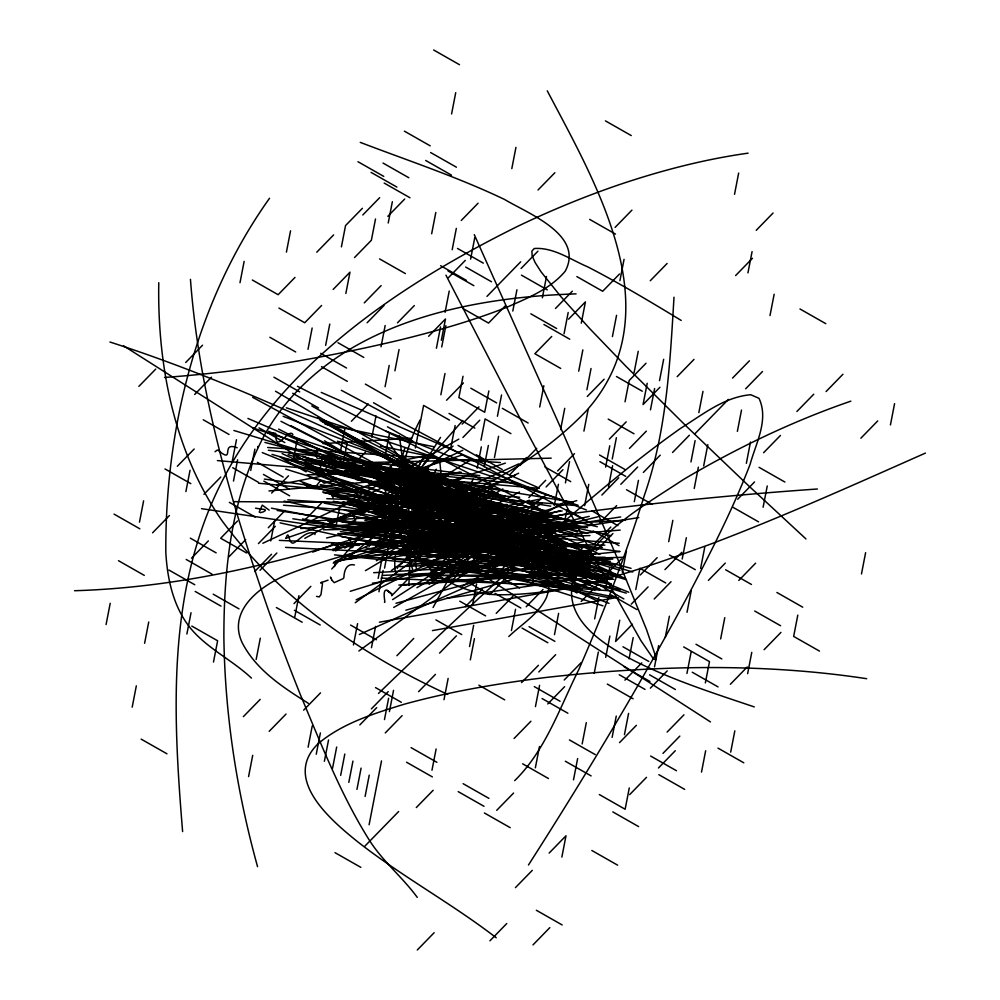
<?xml version="1.0" encoding="UTF-8"?>
<svg xmlns="http://www.w3.org/2000/svg" width="1000" height="1000" viewBox="0 0 1000 1000"><rect width="100%" height="100%" fill="white"/><g stroke="black" fill="none" stroke-linecap="round" stroke-linejoin="round"><path stroke-width="1.5" d="M158.775 282.7C157.262 365.6 174.2 451.463 221.925 520.612C279.05 598.05 360.988 654.525 447.688 694.4M316.725 450.938L316.863 448.125M408.85 585.438L413.438 476.112M292.913 434.762C289.288 426.625 275.138 455.087 275.875 434.113A2.737 1.938 88.6 0 0 275.238 433.225L271.325 432.912M674 297.225C670 363.862 666.612 431.262 644.488 494.963C626.15 554.263 603.837 612.288 578.987 669.137C559.95 707.225 545.675 750.325 514.688 780.638M439.012 529.05L441.863 512.312M384.562 568.138L405.637 455.625M106.075 624.575L110.213 603.288M139.475 522.137L143.613 500.838M132.188 707.15L136.325 685.863M144.6 643.275L148.737 621.987M185.9 491.575L190.037 470.288M240 282.688L244.137 261.388M186.887 634.012L191.025 612.725M232.312 461.025L236.462 439.725M233.487 481.05L237.625 459.762M286.413 252.125L290.55 230.837M213.487 662.062L217.625 640.763L191.8 626.075M250.738 470.45L254.875 449.15M270.763 540.925L274.9 519.637M308.012 349.312L312.15 328.025M293.012 461.175L297.15 439.888M256.163 659.463L260.3 638.175M341.413 246.875L345.55 225.575L362.4 208.3M325.637 345.387L329.775 324.087M248.575 776.6L252.712 755.312M345.85 293.463L349.988 272.162L333.137 289.45M322.975 454.588L318.837 475.875L335.688 458.587M294.788 616.962L298.925 595.675M375.513 218.988L371.375 240.275L354.525 257.55M340.613 450.65L344.75 429.363M388.225 222.987L392.362 201.7M343.1 463.862L347.238 442.562M335.988 526.475L340.125 505.175M381.025 346.8L385.163 325.513M308.113 747.212L312.25 725.913M371.875 437.238L376.025 415.938M385.075 386.712L389.212 365.425M316.25 754.237L320.387 732.95M394.913 370.838L399.05 349.55M324.387 761.275L328.537 739.987M385.375 454.588L389.513 433.3M451.587 113.95L455.725 92.662M369.212 546.425L373.35 525.138M431.675 233.75L435.812 212.463M353.438 644.95L357.575 623.65M332.537 768.312L336.675 747.025M378.175 578.4L382.312 557.112M386.463 535.825L390.6 514.538M340.675 775.337L344.812 754.05M378.963 591.763L383.1 570.462M371.463 647.688L375.6 626.4M348.812 782.375L352.95 761.087M452.188 249.713L456.325 228.412M415.337 448L423.612 405.412L449.438 420.112M436.413 348.225L440.55 326.925M445.087 312.312L449.225 291.025M441.337 340.288L445.475 319L428.625 336.275M441.725 346.962L445.863 325.675M356.95 789.412L361.087 768.125M440.85 394.812L444.988 373.525M424.688 486.65L428.825 465.363M365.1 796.45L369.237 775.15M470.6 259.137L474.738 237.838M384.475 719.575L388.612 698.288M389.4 711.637L393.537 690.35M369.1 824.775L381.512 760.9M463.013 376.262L458.875 397.562L484.7 412.25L488.837 390.962M450.988 446.812L455.138 425.525M511.812 168.637L515.95 147.338M480.95 440.213L485.087 418.925L510.913 433.625M477.2 468.188L481.337 446.887M512.8 311.062L516.938 289.775M484.212 466.775L488.363 445.487M497.413 416.262L501.55 394.963M444 699.712L448.137 678.413M431.975 770.25L436.125 748.962M494.45 457.575L498.587 436.287M472.488 605.2L476.625 583.913M469.525 646.525L473.663 625.225M470.312 659.875L474.45 638.587M542.362 297.787L546.5 276.5M539.7 406.987L543.837 385.7M564.05 333.775L568.188 312.488M511.413 630.575L515.55 609.288M560.6 429.625L564.738 408.338M581.287 323.175L585.425 301.875L568.575 319.163M532.025 585.325L536.163 564.038M578.713 371.163L582.85 349.875M554.275 505.588L558.413 484.3M565.425 482.887L569.562 461.6M586.9 389.787L591.038 368.5M562.85 530.887L566.987 509.588L592.812 524.288M583.925 431.112L588.075 409.825M535.438 706.625L539.575 685.325M619.913 280.675L624.05 259.375M554.475 634.663L558.625 613.375M612.413 336.6L616.562 315.312M584.625 505.662L588.763 484.375M535.35 767.825L539.487 746.538M574.688 582.737L578.825 561.45M605.612 467.088L609.75 445.8M612.238 459.012L616.375 437.713M608.488 486.975L612.625 465.688M625.037 401.812L629.175 380.525L646.038 363.237M634.1 372.587L638.237 351.3M594.663 618.875L598.812 597.575M605.425 589.5L609.575 568.2M647.2 383.275L643.062 404.562L659.925 387.275M573.5 779.85L577.638 758.562M594.188 673.4L598.325 652.1M582.163 743.938L586.3 722.65M561.862 857.075L566 835.775L549.15 853.062M650.475 409.825L654.613 388.537M634.312 501.662L638.45 480.375M605.725 657.375L609.875 636.087M622.288 572.212L626.425 550.925M659.525 380.6L663.662 359.312M619.712 620.212L615.575 641.5L632.425 624.212M635.775 589.575L639.913 568.288L665.738 582.975M612.125 737.35L616.263 716.05M629.062 658.863L633.2 637.575M624.45 734.675L628.587 713.388M734.525 194.338L738.662 173.05M668.7 541.663L672.837 520.363M698.85 412.65L702.987 391.362M690.962 461.912L695.1 440.625M629.275 787.938L625.138 809.237L599.312 794.538M654.5 666.875L658.637 645.588M665.263 637.5L669.4 616.213M694.225 488.475L698.363 467.188M682.2 559.025L686.338 537.725M703.675 465.925L707.812 444.625M747.938 272.9L752.075 251.612M687.025 612.288L691.162 591M700.612 568.438L704.75 547.15M686.938 673.487L691.075 652.2M737.375 431.362L741.513 410.062M770 315.562L774.15 294.275M746.35 463.338L750.487 442.038M705.35 682.913L709.488 661.625L683.675 646.925M720.65 638.925L724.788 617.638M701.513 772.075L705.65 750.788M763.112 507.25L767.25 485.962M730.688 752.125L734.825 730.837M747.638 673.65L751.775 652.35M797.8 615.125L793.662 636.413L819.488 651.1M861.475 573.962L865.612 552.675M890.438 424.925L894.575 403.638M325.825 460.375C322.775 472.4 327.45 458.688 323.225 458.225C318.337 458.775 315.425 460.062 316.712 453.113M334.513 566.575L336.188 560.85L337.837 560.475M381.012 532.562L404.8 448M286.262 537.75C289.062 528.375 288.45 545.662 293.95 542.825C300.163 539.35 307.025 530.1 314.738 533.45A25 7.25 -29.2 0 1 314.95 534.538M389.075 542.562L420.6 462.137M410.112 553.5L440.25 490.725M420.188 419.862C402.287 453.562 395 494.312 406.45 531.3C418.2 571.55 459.925 594.763 500.2 594.763C572.487 594.712 641.488 568.8 708.675 544.837C782.125 517.125 853.7 484.825 925.45 453.088M391.65 528.05L422.1 467.287M435.45 551.55L473.212 479.15M433.088 607.487L495.262 493.088M400.2 535.487L436.35 469.212M397.188 568.488C398.587 564.087 418.2 552.425 403.75 554.775M389.275 513.825L424.913 455.712M387.612 521.788L440.513 437.388M528.475 865C586.325 774.525 641.688 682.375 692.237 587.612C713.288 547.375 733.787 506.725 750.113 464.312C755.788 443.45 769.137 419.675 758.975 398.312L750.775 394.738C724.275 396.912 702.575 414.688 680.788 428.225C643.162 454.725 607.712 484.137 572.8 514.062C506.15 571.788 441.838 632.137 378.488 693.438M369.263 507.887L365.288 512.013L360.637 514.663L358.038 514.513L355.65 511.538L354.062 512.013L352.65 515.237L355.775 520.013L348.65 522.7M269.55 198.238C196.988 300 165.113 428.237 165.812 552.2C167.438 581.975 174.812 613.625 196.85 635.15C213.388 651.525 234.525 662.175 251.45 678.1M333.212 550.737L333.988 549.7M451.188 582.663L504.6 511.262M335.825 547.325C345.712 535.487 328.4 557.188 338.525 548.95C342.675 545.775 355.962 546.9 348.612 539.075M468.825 565.475L517.05 509.637M331.725 569.025L462.775 420.513M215.037 451.75L217.15 450.15A2.413 1.938 85.9 0 1 218.038 450.213C234.075 463.562 222.5 445.037 233 446.637A23.55 19.25 -48.4 0 1 235.562 447.163L237.2 447.762M138.875 386.375L155.725 369.1M185.688 362.5L202.537 345.213M316.762 252.213L333.612 234.925M294.988 277.425L278.137 294.713L252.325 280.012M362.8 214.975L379.65 197.688M194.65 394.475L211.513 377.188M387.837 216.312L404.688 199.037M321.6 305.475L304.738 322.75L278.925 308.062M177.325 466.275L194.175 449M364.263 302.887L381.125 285.6M152.587 532.812L169.438 515.538M461.25 220.475L478.1 203.2M367.137 322.762L384 305.487M203.925 494.325L220.775 477.038M397.488 322.837L414.35 305.562M448.438 277.675L465.3 260.387M538.013 190L554.875 172.725M191.513 558.2L208.363 540.913M237.537 520.962L220.688 538.25L246.5 552.938M271.637 493.075L288.488 475.788M351.375 421.275L368.225 404M228.875 556.862L245.725 539.587M486.975 296.375L520.688 261.812M268.275 527.712L285.125 510.438M521.075 268.488L537.925 251.2M258.438 543.587L275.287 526.312M505.387 305.8L488.537 323.075L462.713 308.387M348.787 469.275L365.65 451.987M254.688 571.562L271.537 554.275M305.25 519.712L322.1 502.425M260 570.3L276.85 553.013M446.55 400.225L463.413 382.938M615.087 227.4L631.938 210.125M381.238 475.887L398.088 458.6M374.613 483.963L391.463 466.688M555.475 308.475L572.325 291.2M387.325 487.975L404.188 470.688M462.15 424.113L479 406.838M404.963 484.05L421.812 466.763M551.725 336.45L534.862 353.725L560.688 368.425M294 603.612L310.863 586.337M619.525 273.988L602.675 291.275L576.85 276.588M462.925 437.475L479.775 420.188M412.762 495.988L429.613 478.713M650.263 280.75L667.113 263.463M243.35 716.663L260.212 699.375M391.675 595.763L408.525 578.488M509.65 474.787L526.5 457.512M519.875 465.6L536.725 448.312M587.288 396.463L604.138 379.188M756.213 230.325L773.062 213.038M269.175 731.35L286.025 714.075M431.475 573.3L448.325 556.013M303.663 710.138L320.513 692.862M735.612 275.575L752.463 258.288M528.837 497.575L545.7 480.288M557.625 470.938L574.487 453.663M546.087 486.962L562.938 469.688M396.9 655.713L413.75 638.425M609.362 439.125L626.213 421.838M677.163 376.675L694.013 359.387M486.863 574.712L503.713 557.438L477.887 542.737M465.475 606.613L482.325 589.325M499.188 572.05L516.038 554.763M371.375 708.9L388.225 691.612M359.825 724.912L376.688 707.638M629.475 448.4L646.338 431.125M506.587 577.312L489.738 594.6L463.913 579.9M439.562 653.112L456.425 635.837M601.862 495.062L618.713 477.775M418.575 691.688L435.425 674.412M620.812 484.3L637.663 467.025M496.213 613.362L513.075 596.087M385.262 732.938L402.113 715.65M732.55 378.088L749.4 360.812M643.363 472.438L660.225 455.163M599.825 522.875L616.675 505.6M672.55 452.488L689.4 435.213M566.5 564.113L583.362 546.838M526.175 606.763L543.025 589.487M694.712 433.95L728.413 399.387M593.975 544.312L610.837 527.038M745.662 388.775L762.513 371.5M596.075 550.85L612.925 533.562M604.65 576.138L621.5 558.862M581.175 601.512L598.025 584.225L623.85 598.925M521.55 682.588L538.413 665.3M364.963 846.062L398.663 811.5M538.8 671.975L555.65 654.7M796.9 411.488L813.763 394.2M640.312 574.963L657.163 557.675M416.3 807.562L433.15 790.288M763.587 452.725L780.438 435.45M826.087 391.538L842.938 374.25M631.25 604.188L648.1 586.912M664.963 569.625L681.812 552.337M737.675 499.237L754.538 481.95M564.225 680L581.087 662.712M514.062 738.512L530.913 721.237M547.762 703.95L564.625 686.675M654.2 599L671.05 581.712M708.413 580.388L725.263 563.112M496.725 810.325L513.575 793.037M624.925 680.15L641.775 662.875M860.875 438.2L877.725 420.925M738.763 580.462L755.612 563.188M650.35 688.162L667.212 670.888M417.287 950L434.137 932.712M619.525 742.613L636.375 725.337M515.438 887.625L532.288 870.35M667.113 732.087L683.975 714.8M662.975 753.375L679.837 736.1M730.387 684.25L747.25 666.963M764.1 649.688L780.95 632.4M629.663 794.625L646.513 777.337M489.925 940.812L506.775 923.525M658.45 767.987L675.3 750.713M532.987 944.9L549.837 927.613M402.975 506.488L398.975 509.988A2.612 1.062 -38.2 0 1 398.038 510.375L391.987 509.3A5.812 2.775 -44.1 0 0 390.975 509.688M335.075 478.525L332.788 480.363A19.125 15.7 0.1 0 1 329.963 481.925L324.55 483.113A3.088 2.487 -1 0 1 323.212 482.7C319.375 474.825 316.812 494.275 307.688 486.025M508.8 636.512C521.812 624.062 538.513 614.375 546.45 597.525C557.225 569.612 529.562 546.188 510.3 530.625C453.212 488.738 388.85 458.2 325.163 427.85C254.925 395.688 183.538 365.7 109.95 342.025M375.262 512.375L453.05 446.087M349.812 556.35L449.288 474.212M406.025 558.05L496.488 483.3M374.837 547.788L460.763 478.3M346.712 546.675C348.825 541.337 356.45 546.825 351.425 547.837C347.137 545.112 347.938 541.575 352.8 544.738M429.15 584.3L545.825 495.238M380.087 537.625L456.225 481.725M391.337 570.6L475.412 509.338M355.238 602.737L490.825 503.875M358.85 651L510.05 540.75M441.962 571.138L436.538 575.562L438.825 576.287L431.012 579.987L434.613 577.463L428.787 575.013M376.312 560.75L476.662 495.3M392.612 599.612L541.838 503.212M432.088 533.15L471.175 508.275M362.125 527.288L470.838 459.75M444.45 569.525L447.463 567.75M365.425 570.662L502.825 488.913M462.3 586.325L564.462 526.7M416.912 587.688L563.5 502.638M340.812 505.962L458.812 439.125M393.713 607.45L528.237 531.538M304.812 538.337L413.038 479.7M429.988 573.337L520.55 524.888M419.012 545.375L519.487 492.025M312.7 552.087L329.862 545.913L331.987 544.475L332.137 543.312L338.625 546.587M356.125 599.825L521.912 516.613M461.562 562.112L517.975 533.837M333.913 562.087L518.638 473.212M412.688 555.337L529.35 500.2M262.838 543.25L462.788 450.288M370.838 531.05L518.825 463.862M359.325 634.5L539.625 554.125M329.7 522.062L429.162 478.175M391 509.613L385.55 513.9L381.337 520.2A10.588 9 -33.1 0 0 380.788 522.487L381.8 528.825M420.375 565.8L524.938 522.837M428.688 510.538L515.375 475.175M463.3 574.025L534.775 545.225M328.05 580.15L320.588 582.85L321.962 582.362L322.475 583.725L321 594.562L319.275 596.9L316.537 596.388M425.037 548.312L493.113 522.075M850.863 401.15C792.5 421.213 736.6 448.15 683.475 479.487C641.95 506.975 592.463 533.862 572.65 582.2C564.312 620.375 604.075 644.712 632.7 659.975C671.488 679.825 713.125 693.025 754.275 706.912M337.875 546.962L448.775 508.15M397.537 552.3L512.875 512.337M285.625 538.362L428.675 489.2M327.887 521.4L505.438 463.113M333.212 563.125L467.962 519.237M354.237 489.95L461.975 455.062M437.475 545.575L576.763 500.588M350.262 591.3L549.462 529.675M425.225 551.512L559.975 510.675M359.263 508.525L462.5 478.375M371.775 551.475L523.7 507.512M405.85 610.225L592.475 556.337M416 561.337L497.475 538.538M395.962 603.275L602.463 547.375M448.212 577.712L587.513 540.538M349.338 559.225L502.05 519.637M459.85 550.625L597.925 516.812M450.438 574.6L564.55 546.788M416.662 551.938L558.688 518.175M326.538 538L484.562 500.675M406.087 558.5L589.237 516.375M391.15 553.987L570.438 512.812M407.562 566.013L524.338 540.013M447.25 518.038L540.15 499.1M456.712 564.138L553.737 544.825M276.85 484.963L433.6 454.288M416.775 521.85L495.3 507.45M379.387 622.2L588.312 584.663M432.425 630.6L616.312 597.625M444.75 520.862L531.812 506.375M332.762 549.113L562.175 510.913M748.1 153.162C704.062 159.325 660.925 170.625 618.825 184.812A995.362 708.562 -56.6 0 0 517.275 226.525C389.012 290.212 257.95 379.5 205.438 518.938C167.963 618.725 174.075 727.325 182.613 831.587M405.112 521.375L494.487 506.712M423.188 543.625L529.15 526.525M379.562 559.325L638.825 517.562M337.038 560.975L620.675 516.938M372.375 583.225L594.225 549.312M446.725 598.362L605.237 574.775M368.562 485.475L461.125 472.25M381.413 482.188L459.963 472.25M439.8 531.512L517.65 523.162M419.375 494.363L479.025 488.263M430.7 570.988L619.75 551.538M338.237 560.438C349.462 561.512 343.35 549.312 355.85 558.15M370.95 543.413L511.863 530.1M268.95 490.962L447.125 474.8M414.1 552.45L504.1 544.9M403.025 547.788L620.188 530.087M357.013 556.987L521.287 543.8M398.825 585.075L550.688 572.888M164.537 377.463C244.513 371.688 323.812 358.137 401.763 339.575C437.287 330.737 472.6 320.763 506.688 307.325C527.638 298.113 550.188 289.163 565.262 271.15C584.513 234.812 527.85 213.463 504.538 199.45C457.812 177.1 408.562 160.837 360.262 142.375M391.3 513.638L507.113 504.438M300.75 528.538L529.438 510.7M817.4 489C722.212 495.65 627.25 505.525 532.788 518.962C451.238 531.9 368.288 543.337 290.85 573.237C263.712 583.275 226.363 609.275 242.175 642.712C256.2 670.062 283.075 687.475 308.375 703.337M403.113 585.163L581.987 572.762M399.375 497.638L447.638 494.525M322.962 443.638L411.55 438.162M373.65 572.7L612.875 559.05M311.075 521.062L508.113 510.175M377.925 528.175L543.288 519.012M407.663 532.275L624.975 520.262M576.075 293.888C461.575 297.45 328.212 326.025 265.812 432.625C231.562 494.85 223.85 567.55 223.875 637.463C224.925 714.912 236.85 792.062 257.55 866.65M399.162 538.488L517.275 533.325M74.55 590.725C170.275 587.863 264.738 567.188 355.75 538.188C438.725 509.237 524.938 475.538 586.675 410.5C672.837 313.025 597 185.475 547.263 90.812M383.175 575.375L595.887 566.375M399.675 566.613L608.825 558.488M340.25 544.525L589.975 535.55M434.487 562.812L624.138 557.263M319.5 463.675L551.225 458.15M307.087 474.825L426.9 472.5M323.575 529.837L540.013 525.312M415.95 551.112L566.562 548.075M327.013 526.838L507.125 524.562M409.9 575.55L614.888 574.487M365.05 552.288L589.312 551.75M420.712 556.538L605.163 557.263M233.525 501.65L448.225 503.113M392.875 541.55L604.85 545.15M395.112 574.263L572.975 578.825M348.988 522.013L563.15 527.875M315.387 473.075L396.625 476.188M326.812 498.688L470.538 504.137M255.512 508.188L265.012 509.588L265.375 510.513L263.612 511.763L260.538 512.638L259.237 512.087L262.262 505.138L269.175 510.1M342.625 529.575L543.062 537.9M381.188 578.075L578.625 586.525M279.288 540.375L595.05 554.263M385.513 497.463L500.6 503.137M358.913 545.388L354.75 545.15M285.55 547.375L613.5 563.938M412.062 553.663L614.925 564.275M350.913 556.05L542.425 567.013M382 535.588L591.175 547.837M346.163 543.188L534.812 554.175M437.188 545.275L544.15 551.912M287.738 499.85L541.237 515.95M267.688 447.488L500.375 462.525M430.012 577.638L610.887 590.875M283.488 505.225L563.237 526.4M356.987 518.013L548.3 532.4M393.488 487.45L519.688 497.238M341.6 521.6L619.275 543.263M344.475 470.85L447.163 479.1M428.35 493.725L574.35 505.412M217.4 460.588L539.237 488.387M372.912 509.038L571.9 527.087M392.188 558.925L612.163 579.087M307.15 522.587L503.988 540.9M354.462 564.95C346.25 563.013 344.1 571.3 343.888 577.562A4.988 4.175 36.7 0 1 343.05 578.675L334.237 582.65L331.6 579.888M393.125 537.438L545.562 552M258.575 483.237L477.775 504.412M293.562 458.663L494.288 478.988M329.3 464.225L517.837 483.762M334.462 554.862L611.275 583.7M340.363 531.663L526 552.65M268.412 450.25L479.8 475.625M341.712 503.663L498.137 522.975M337.8 533.513L552.875 560.013M428.75 566.825L598.088 589.05M409.913 522.575L600.975 548.013M449.188 528.663L619.837 551.487M323.263 492.663L548.162 522.962M866.675 678.7C760.525 662.537 652.3 665.562 545.875 677.487C498.162 683.425 450.613 691.45 404.2 704.225C374.15 713.487 342.9 723 318.35 743.5C281.438 778.85 331.3 820.638 358.237 842.212C402.35 876.725 451.85 903.575 496.213 937.75M367.525 527.688L610.4 561.325M264.363 479.075L484.762 509.925M364.875 520.538L585.9 552.3M379.975 507.837L550.862 532.812M201.5 508.663L538.925 558.575M284.862 459.55L469.787 487.663M277.137 510.462L538.237 550.5M367.475 498.975L550.775 527.55M292.825 518.763L590.288 565.013M341.562 536.788L613.763 579.35M413.263 519.438L585.725 546.85M327.088 470.138L550.775 506.163M385.562 471.562L573.275 502.262M423.387 500.962L585.462 527.875M324.925 490.062L524.65 523.538M349.762 533.188L611.25 577.25M347.362 494.237L581.975 535.712M398.812 489.825L581.525 522.675M324.188 503.125L466.9 529.25M339.062 520.212L581.812 564.612M320.262 484.613L503.963 518.5M351.912 511.9L543.425 547.863M271.413 508.162L601.875 571.688M425.675 562.325L611.4 598.162M285.487 447.425L508.263 491.2M302.55 518.913L610.15 579.475M393.913 534.175L585.775 572.425M364.7 547.562L618.612 597.888M378.787 485.225L587.55 527.55M325.112 424.225L433.65 446.712M395.5 473.25L505.025 496.025M380.5 446.012L424.862 455.35M284.188 501.112L547.475 557.8M333.288 501.238L601.737 559.763M280.075 522.875L582.212 588.812M335.125 457.163L498.2 493.4M429.2 531.3L580.438 565.188M335.925 463.5L547.3 511.025M327.212 471.625L611.1 535.725M377.038 526.587L526.65 560.487M397.537 521.413L560.862 559.388M303.125 457.15L597.337 526.725M356.138 479.562L503.263 514.175M331.6 495.575L540.887 545.225M364.075 527.562L620.612 589.85M388.738 470.262L482.738 493.225M403.85 486.637L499.775 510.513M426.413 487.287L525.8 512.137M409.462 487.65L587.8 533.275M428.013 501.475L521.487 525.375M317.75 469.075L477.5 510.737M403.587 539.625L583.438 586.575M264.925 442.413L560.188 519.575M374.012 509.825L595.175 567.762M422.175 512.975L631.062 568.337M349.387 470.938L493.075 509.513M401.138 495.863L518.575 528.825M287.938 452.388L572.938 532.8M360.35 509.237L581.388 571.675M409.8 483.225L490.425 506.125M309.363 477.4L582.725 554.825M272.013 454.412L524.3 526.838M344.712 496.625L626.487 579.738M344.2 509.913L626.3 593.15M420.6 508.888L632.737 571.987M410.363 507.638L620.062 570.275M378.65 504.087L619.225 575.625M233.9 430.487L458.162 498.35M285.663 469.087L549.925 550.962M321.613 458.6L447.887 498.237M399.387 491.838L475.112 515.638M289.2 463.2L562.712 549.525M288.125 454.65L567.537 543.587M431.312 522.638L601.725 576.775M435.363 552.425L603 605.85M252.763 427.975L577.3 532M322.812 491.775L601.538 581.45M332.562 493.638L539.237 561.425M339.562 482.4L611.125 572.288M286.337 407.812L578.188 505.325M294.088 437.113L472.612 496.912M476.6 514.675L591.85 553.6M419.825 502.675L467.425 518.888M337.4 441.188L564.975 519.612M395.375 507.2L601.7 579.062M366.737 471.987L481.275 512.775M307.438 458.888L591.825 559.925M323.525 447.287L600.85 546.388M352.475 476.012L438.188 507.625M300.175 481.188L594.987 590.037M410.35 484.9L502.312 519.487M343.1 501.775L609.038 603.375M385.85 431.075L586.462 510.025M283.15 416.3L478.562 493.288M287.675 459.325L585.575 577.225M368.212 486.662L628.812 592.263M262.275 452.6L600.35 589.3M425.35 488.488L565.3 545.513M302.787 456.15L596.35 575.325M247.938 418.45L453.988 507.2M387.413 590.525C397.05 599.438 389.588 590.625 386.025 590.05C381.925 591.125 386.062 604.338 384.412 602.163M321.25 392.413L537.263 487.188M268.475 431.262L581.025 569.025M459.913 517.888L568.275 565.975M370.363 462.15L624.487 578.138M455.012 486.875L599.913 554.338M411.838 486.438L599.688 574.587M282.1 453.562L597.638 601.075M402.075 494.025L561.163 570.675M416.85 499.588L536.375 557.55M395.188 490.4L599.587 589.788M355.312 441.15L547.362 535.625M337.8 451.262L518 540.938M320.075 420.462L576.5 548.9M356.2 459.787L515.875 540.225M297.45 386.3L549.375 514.175M280.95 421.312L592.1 579.288M278.587 429.1L508.413 545.9M409.712 474.412L557.163 549.525M290.85 425.7L546.038 555.763M362.362 438.325L611.613 565.763M341.325 390.3L583.85 519.612M252.675 397.312L568.688 568.775M433.562 546.175L423.738 542.5L415.025 542.75L413.1 538.725L409.8 535.112M311.75 405.95L563.525 547.85M322.925 421.925L610.413 583.9M605.425 120.875L631.25 135.562M433.663 50L459.475 64.688M799.963 308.962L825.788 323.663M589.663 219.387L615.475 234.075M404.387 131.15L430.213 145.85M430.6 152.525L456.425 167.213M425.675 160.463L451.5 175.15M383.013 163.05L408.825 177.738M357.962 161.713L383.787 176.4M371.075 172.387L396.887 187.087M384.175 183.075L410 197.775M521.462 275.163L547.288 289.862M457.5 248.45L483.325 263.137M465.688 267.062L491.5 281.762M530.825 313.812L556.638 328.512M440.65 265.725L466.463 280.425M543.925 324.5L569.75 339.188M448.05 271L473.875 285.688M616.462 376.512L642.288 391.213M759.062 467.337L784.875 482.038M379.562 258.9L405.375 273.587M608.188 419.1L634.012 433.787M732.763 507.175L758.575 521.862M599.525 455L625.337 469.688M470.812 388.212L496.637 402.9M599.913 461.675L625.737 476.362M502.337 408.325L528.15 423.013M626.512 489.725L652.337 504.412M337.962 342.713L363.787 357.413M776.9 592.487L802.725 607.188M544.913 466.938L570.737 481.625M725.65 569.788L751.475 584.475M449.038 413.425L474.862 428.125M320.725 353.325L346.538 368.013M592.025 510.938L617.85 525.625M669.488 555.013L695.3 569.7M365.35 384.113L391.163 398.812M754.737 611.038L780.562 625.725M269.862 337.287L295.688 351.975M321.5 366.675L347.325 381.362M476.425 454.825L502.238 469.525M458.013 445.4L483.825 460.1M373.537 402.738L399.35 417.425M593.2 530.962L619.012 545.65M530.938 504.1L556.763 518.787M387.425 426.775L413.237 441.463M485.387 486.8L511.213 501.5M273.913 377.2L299.725 391.887M292.712 393.3L318.538 407.987M450.513 501.337L476.337 516.038M611.125 594.913L636.95 609.6M696 644.262L721.812 658.95M508.237 542.812L534.062 557.513M361.112 466.613L386.938 481.3M692.25 672.225L718.062 686.912M259.012 427.863L284.825 442.562M305.725 465.188L331.55 479.875M493.875 573.3L519.7 588M622.975 646.775L648.8 661.462M280.3 457.175L306.125 471.863M203.238 419.775L229.05 434.462M649.575 674.812L675.4 689.513M495.05 593.337L520.862 608.025M624.15 666.8L649.963 681.488M257.362 462.362L283.175 477.05M619.225 674.737L645.05 689.425M263.45 474.45L289.262 489.15M529.05 626.65L554.875 641.338M263.837 481.125L289.662 495.825M522.038 628.062L547.863 642.75M232.712 467.7L258.525 482.388M607.288 684.075L633.112 698.775M459.775 601.188L485.6 615.887M717.975 748.125L743.8 762.812M229.35 502.337L255.175 517.038M435.913 619.888L461.725 634.575M165 468.95L190.812 483.638M534.275 686.587L560.087 701.287M650.65 756.05L676.475 770.738M542.062 698.538L567.888 713.225M658.838 774.663L684.663 789.362M478.888 685.175L504.7 699.862M569.45 739.938L595.262 754.625M350.562 625.062L376.388 639.75M190.338 538.162L216.15 552.863M565.312 761.225L591.125 775.913M294.4 610.288L320.213 624.987M114.05 514.113L139.863 528.812M276.375 607.537L302.188 622.238M186.2 559.45L212.013 574.15M612.812 811.9L638.625 826.6M522.638 763.812L548.45 778.512M213.188 594.175L239.013 608.875M168.95 570.062L194.775 584.75M375.513 687.6L401.337 702.3M195.162 591.425L220.987 606.125M118.488 560.7L144.3 575.4M411.075 747.625L436.9 762.312M591.825 850.475L617.638 865.163M463.113 783.688L488.925 798.375M406.55 762.237L432.375 776.925M458.188 791.625L484.012 806.312M484.4 812.987L510.225 827.688M536.337 910.263L562.163 924.95M141.15 739.125L166.975 753.812M335 852.663L360.825 867.35M378.988 476.65L576.95 592.987M275.525 391.238L492.188 519.225M382.762 453.875L579.412 570.812M324.5 440.8L571.25 588.575M317.925 417.75L590.775 581.6M681.213 320.45C650.55 301.8 619.712 283.363 587.8 266.887C570.712 259.7 553.513 247.125 534.275 248.512L531.912 251.025L532.112 255.65L535.138 262.575L541.125 271.913L561.2 297.025L590.138 329.062L625.675 366L686.325 426.213L748.988 486.125L805.962 538.938M368.062 447.163L397.612 465.538M123.513 345.775L352.55 491.275L710.475 721.925M471.3 495.725L611.538 585.788M461.775 520.513L539.725 571.425M404.938 461.737L554.025 563.387M387.438 590.538L389.15 591.9M339.938 490.825L335.975 487.987L339.312 494.963L332.537 491.025L331.675 492.425L332.625 496.15M417.25 897.362C402.525 877.212 382.688 861.312 369.288 840.125C340.887 794.875 321.4 744.775 300.788 695.7A2150.95 2065.737 44.1 0 1 268.263 609.688C231.112 502.75 198.863 392.725 190.45 279.325M401.037 467.7L431.7 508.475M401.075 467.375L466.788 556.538M388.25 441.562L424.7 493.825M495.55 509.875L514.138 537.675M445.95 275.2L527.075 432.013L592.737 555.363L640.975 640.75L653.35 658.787L655.688 659.825L655.2 655.013L646.525 629.55L618.125 559.963L562.413 431.675L474.275 234.625M375.712 462.987L412.65 569.412M257.725 446.475L258.038 447.45M330.737 577.812L330.513 577.05M395.412 571.675C394.325 565.013 394.625 558 396.188 551.487C403.663 553.375 413.325 551.438 411.1 541.1M399.425 435.863L416.4 569.175M439.5 458.125L450.487 574M441.962 571.263A31.425 9.712 -38 0 1 444.425 569.663M307.488 486.45A14.25 13.487 54.3 0 1 303.012 482.8M316.925 452.9A17.812 4.5 -86.7 0 1 316.938 450.825M333.338 498.387A27.75 22.925 39 0 1 332.4 496.188M331.775 579.825A13.125 9.912 53.5 0 1 330.913 577.788M354.875 544.85A15.163 11.075 -28.3 0 1 352.95 544.5M344.85 548.162A18.775 14.825 -39 0 1 346.613 546.55M334.188 550.3A45.3 10.088 -55.1 0 1 335.925 548.038"/></g></svg>
